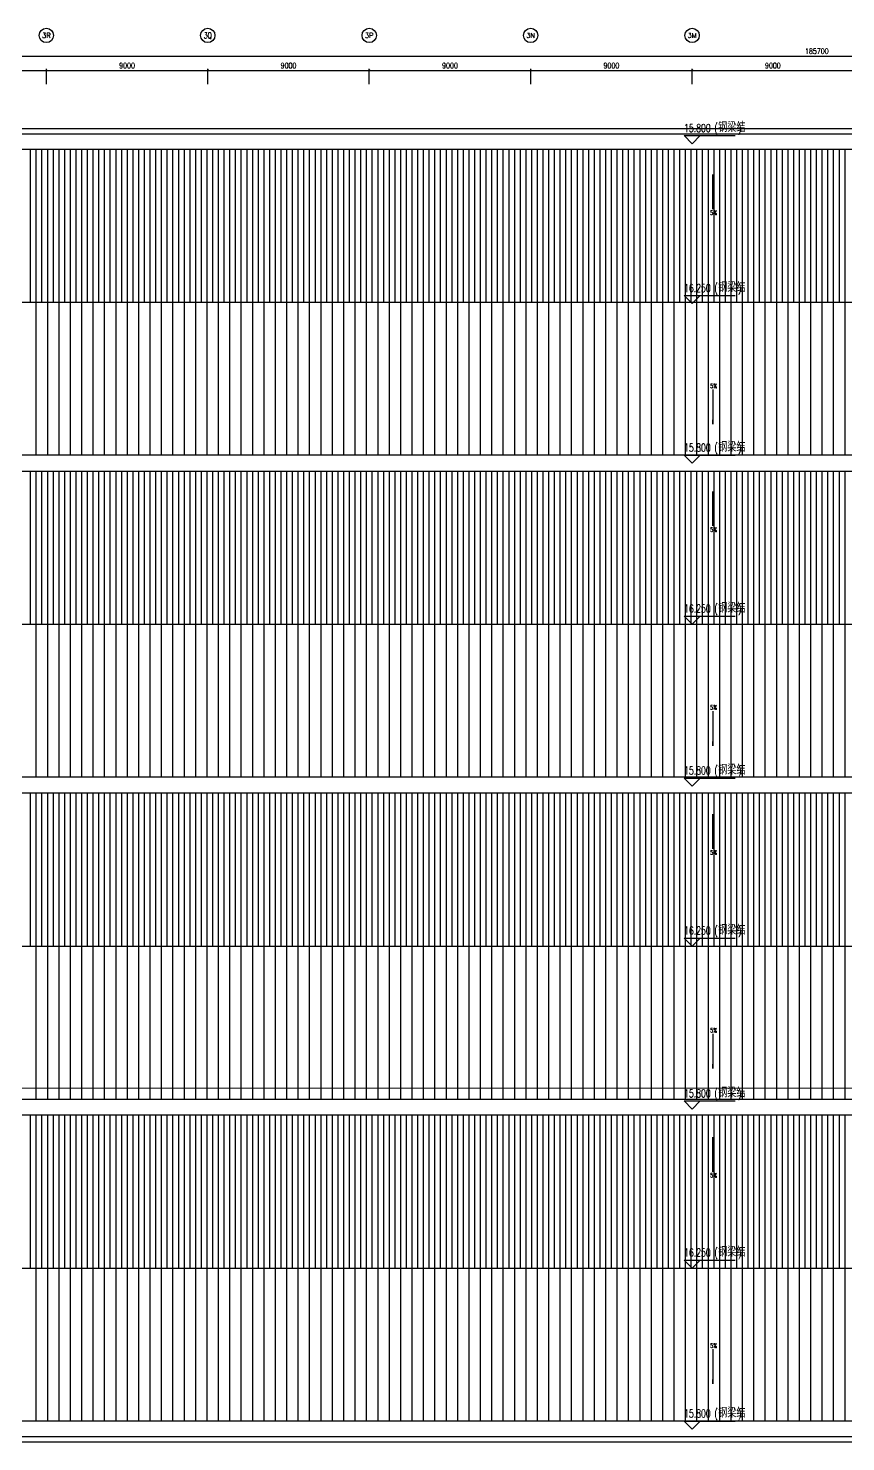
# Model space of a CAD drawing. Extents: x -474411 to 577939, y 0 to 1014176.
# Drawn here: x 235139 to 280708, y 548220 to 627024 of the extents above; entities that cross this region are included whole.
import ezdxf
from ezdxf.enums import TextEntityAlignment as Align

# ---------------------------------------------------------------- set-up
doc = ezdxf.new("R2010")
doc.units = 0
doc.header["$LTSCALE"] = 1000
doc.header["$MEASUREMENT"] = 0
doc.layers.get('Defpoints').update_dxf_attribs({"color": 210})
for name, color, linetype in [('A-AXIS-D', 1, 'Continuous'), ('A-AXIS-SYMB', 3, 'Continuous'), ('A-HATCH-2', 251, 'Continuous'), ('A-LIN-V', 9, 'Continuous'), ('A-SFCE', 30, 'Continuous'), ('PUB_TEXT', 7, 'Continuous'), ('照明-灯具', 3, 'Continuous')]:
    doc.layers.add(name, color=color, linetype=linetype)
doc.styles.add('_TCH_AXIS', font='COMPLEX', dxfattribs={"bigfont": 'GBCBIG'})
doc.styles.add('_TCH_DIM', font='SIMPLEX', dxfattribs={"bigfont": 'GBCBIG'})
doc.styles.add('_TCH_DIM_T3', font='SIMPLEX', dxfattribs={"width": 0.705882, "bigfont": 'GBCBIG'})
doc.dimstyles.new('_TCH_ARCH&&100', dxfattribs={"dimtxt": 297.5, "dimasz": 100, "dimexe": 100, "dimexo": 100, "dimgap": 126.25, "dimtad": 1, "dimdec": 0, "dimzin": 0, "dimdsep": 46, "dimtxsty": '_TCH_DIM_T3', "dimblk": 'ARCHTICK', "dimcen": 0.09, "dimclrt": 7, "dimazin": 2, "dimtfac": 1, "dimtdec": 0, "dimtix": 1, "dimtmove": 2, "dimatfit": 3, "dimfxl": 0, "dimtolj": 1, "dimtzin": 0, "dimarcsym": 0})

# ---------------------------------------------------------------- blocks, each defined once
blk = doc.blocks.new('_ArchTick')
at = {"color": 0, "linetype": 'ByBlock', "const_width": 0.4}
blk.add_lwpolyline([(-0.5, -0.5), (0.5, 0.5)], dxfattribs=at)
blk = doc.blocks.new('*D925')
at = {"layer": 'A-AXIS-D', "color": 0, "lineweight": -2}
for p, q in [((227146, 623910), (227146, 624768)), ((227146, 624668), (236146, 624668)), ((236146, 623910), (236146, 624768))]:
    blk.add_line(p, q, dxfattribs=at)
at = {"layer": 'Defpoints', "color": 0}
for p in [(236146, 624668), (227146, 623810), (236146, 623810)]:
    blk.add_point(p, dxfattribs=at)
at = {"layer": 'A-AXIS-D', "color": 0, "lineweight": -2, "xscale": 100, "yscale": 100, "zscale": 100, "rotation": 180}
blk.add_blockref('_ArchTick', (227146, 624668), dxfattribs=at)
at = {"layer": 'A-AXIS-D', "color": 0, "lineweight": -2, "xscale": 100, "yscale": 100, "zscale": 100}
blk.add_blockref('_ArchTick', (236146, 624668), dxfattribs=at)
at = {"layer": 'A-AXIS-D', "color": 7, "insert": (231646, 624943), "char_height": 297.5, "attachment_point": 5, "style": '_TCH_DIM_T3'}
blk.add_mtext('\\A1;9000', dxfattribs=at)
blk = doc.blocks.new('*D926')
at = {"layer": 'A-AXIS-D', "color": 0, "lineweight": -2}
for p, q in [((236146, 623910), (236146, 624768)), ((236146, 624668), (245146, 624668)), ((245146, 623910), (245146, 624768))]:
    blk.add_line(p, q, dxfattribs=at)
at = {"layer": 'Defpoints', "color": 0}
for p in [(245146, 624668), (236146, 623810), (245146, 623810)]:
    blk.add_point(p, dxfattribs=at)
at = {"layer": 'A-AXIS-D', "color": 0, "lineweight": -2, "xscale": 100, "yscale": 100, "zscale": 100, "rotation": 180}
blk.add_blockref('_ArchTick', (236146, 624668), dxfattribs=at)
at = {"layer": 'A-AXIS-D', "color": 0, "lineweight": -2, "xscale": 100, "yscale": 100, "zscale": 100}
blk.add_blockref('_ArchTick', (245146, 624668), dxfattribs=at)
at = {"layer": 'A-AXIS-D', "color": 7, "insert": (240646, 624943), "char_height": 297.5, "attachment_point": 5, "style": '_TCH_DIM_T3'}
blk.add_mtext('\\A1;9000', dxfattribs=at)
blk = doc.blocks.new('*D927')
at = {"layer": 'A-AXIS-D', "color": 0, "lineweight": -2}
for p, q in [((245146, 623910), (245146, 624768)), ((245146, 624668), (254146, 624668)), ((254146, 623910), (254146, 624768))]:
    blk.add_line(p, q, dxfattribs=at)
at = {"layer": 'Defpoints', "color": 0}
for p in [(254146, 624668), (245146, 623810), (254146, 623810)]:
    blk.add_point(p, dxfattribs=at)
at = {"layer": 'A-AXIS-D', "color": 0, "lineweight": -2, "xscale": 100, "yscale": 100, "zscale": 100, "rotation": 180}
blk.add_blockref('_ArchTick', (245146, 624668), dxfattribs=at)
at = {"layer": 'A-AXIS-D', "color": 0, "lineweight": -2, "xscale": 100, "yscale": 100, "zscale": 100}
blk.add_blockref('_ArchTick', (254146, 624668), dxfattribs=at)
at = {"layer": 'A-AXIS-D', "color": 7, "insert": (249646, 624943), "char_height": 297.5, "attachment_point": 5, "style": '_TCH_DIM_T3'}
blk.add_mtext('\\A1;9000', dxfattribs=at)
blk = doc.blocks.new('*D928')
at = {"layer": 'A-AXIS-D', "color": 0, "lineweight": -2}
for p, q in [((254146, 623910), (254146, 624768)), ((254146, 624668), (263146, 624668)), ((263146, 623910), (263146, 624768))]:
    blk.add_line(p, q, dxfattribs=at)
at = {"layer": 'Defpoints', "color": 0}
for p in [(263146, 624668), (254146, 623810), (263146, 623810)]:
    blk.add_point(p, dxfattribs=at)
at = {"layer": 'A-AXIS-D', "color": 0, "lineweight": -2, "xscale": 100, "yscale": 100, "zscale": 100, "rotation": 180}
blk.add_blockref('_ArchTick', (254146, 624668), dxfattribs=at)
at = {"layer": 'A-AXIS-D', "color": 0, "lineweight": -2, "xscale": 100, "yscale": 100, "zscale": 100}
blk.add_blockref('_ArchTick', (263146, 624668), dxfattribs=at)
at = {"layer": 'A-AXIS-D', "color": 7, "insert": (258646, 624943), "char_height": 297.5, "attachment_point": 5, "style": '_TCH_DIM_T3'}
blk.add_mtext('\\A1;9000', dxfattribs=at)
blk = doc.blocks.new('*D929')
at = {"layer": 'A-AXIS-D', "color": 0, "lineweight": -2}
for p, q in [((263146, 623910), (263146, 624768)), ((263146, 624668), (272146, 624668)), ((272146, 623910), (272146, 624768))]:
    blk.add_line(p, q, dxfattribs=at)
at = {"layer": 'Defpoints', "color": 0}
for p in [(272146, 624668), (263146, 623810), (272146, 623810)]:
    blk.add_point(p, dxfattribs=at)
at = {"layer": 'A-AXIS-D', "color": 0, "lineweight": -2, "xscale": 100, "yscale": 100, "zscale": 100, "rotation": 180}
blk.add_blockref('_ArchTick', (263146, 624668), dxfattribs=at)
at = {"layer": 'A-AXIS-D', "color": 0, "lineweight": -2, "xscale": 100, "yscale": 100, "zscale": 100}
blk.add_blockref('_ArchTick', (272146, 624668), dxfattribs=at)
at = {"layer": 'A-AXIS-D', "color": 7, "insert": (267646, 624943), "char_height": 297.5, "attachment_point": 5, "style": '_TCH_DIM_T3'}
blk.add_mtext('\\A1;9000', dxfattribs=at)
blk = doc.blocks.new('*D930')
at = {"layer": 'A-AXIS-D', "color": 0, "lineweight": -2}
for p, q in [((272146, 623910), (272146, 624768)), ((272146, 624668), (281146, 624668)), ((281146, 623910), (281146, 624768))]:
    blk.add_line(p, q, dxfattribs=at)
at = {"layer": 'Defpoints', "color": 0}
for p in [(281146, 624668), (272146, 623810), (281146, 623810)]:
    blk.add_point(p, dxfattribs=at)
at = {"layer": 'A-AXIS-D', "color": 0, "lineweight": -2, "xscale": 100, "yscale": 100, "zscale": 100, "rotation": 180}
blk.add_blockref('_ArchTick', (272146, 624668), dxfattribs=at)
at = {"layer": 'A-AXIS-D', "color": 0, "lineweight": -2, "xscale": 100, "yscale": 100, "zscale": 100}
blk.add_blockref('_ArchTick', (281146, 624668), dxfattribs=at)
at = {"layer": 'A-AXIS-D', "color": 7, "insert": (276646, 624943), "char_height": 297.5, "attachment_point": 5, "style": '_TCH_DIM_T3'}
blk.add_mtext('\\A1;9000', dxfattribs=at)
blk = doc.blocks.new('*D933')
at = {"layer": 'A-AXIS-D', "color": 0, "lineweight": -2}
for p, q in [((186246, 624010), (186246, 625568)), ((186246, 625468), (371946, 625468)), ((371946, 624010), (371946, 625568))]:
    blk.add_line(p, q, dxfattribs=at)
at = {"layer": 'Defpoints', "color": 0}
for p in [(371946, 625468), (186246, 623910), (371946, 623910)]:
    blk.add_point(p, dxfattribs=at)
at = {"layer": 'A-AXIS-D', "color": 0, "lineweight": -2, "xscale": 100, "yscale": 100, "zscale": 100, "rotation": 180}
blk.add_blockref('_ArchTick', (186246, 625468), dxfattribs=at)
at = {"layer": 'A-AXIS-D', "color": 0, "lineweight": -2, "xscale": 100, "yscale": 100, "zscale": 100}
blk.add_blockref('_ArchTick', (371946, 625468), dxfattribs=at)
at = {"layer": 'A-AXIS-D', "color": 7, "insert": (279096, 625743), "char_height": 297.5, "attachment_point": 5, "style": '_TCH_DIM_T3'}
blk.add_mtext('\\A1;185700', dxfattribs=at)

msp = doc.modelspace()

# ---------------------------------------------------------------- linework, layer by layer
at = {"layer": 'A-AXIS-D', "color": 8}
for centre in [(236145.8, 626624), (245145.8, 626624), (254145.8, 626624), (263145.8, 626624), (272145.8, 626624)]:
    msp.add_circle(centre, 400, dxfattribs=at)
at = {"layer": 'A-AXIS-SYMB', "color": 8}
for p, q in [((272145.8, 620590), (271695.8, 621040)), ((271695.8, 621040), (274545.8, 621040)), ((272145.8, 620590), (272595.8, 621040)), ((273298.4, 616940), (273298.4, 618870)), ((273298.4, 618870), (273298.4, 618630)), ((272145.8, 611670), (271695.8, 612120)), ((271695.8, 612120), (274545.8, 612120)), ((272145.8, 611670), (272595.8, 612120)), ((273298.4, 606880), (273298.4, 604950)), ((273298.4, 604950), (273298.4, 605190)), ((272145.8, 602770), (271695.8, 603220)), ((271695.8, 603220), (274545.8, 603220)), ((272145.8, 602770), (272595.8, 603220)), ((273298.4, 599275), (273298.4, 601205)), ((273298.4, 601205), (273298.4, 600965)), ((272145.8, 593795), (271695.8, 594245)), ((271695.8, 594245), (274545.8, 594245)), ((272145.8, 593795), (272595.8, 594245)), ((273298.4, 588955), (273298.4, 587025)), ((273298.4, 587025), (273298.4, 587265)), ((272145.8, 584770), (271695.8, 585220)), ((271695.8, 585220), (274545.8, 585220)), ((272145.8, 584770), (272595.8, 585220)), ((273298.4, 581275), (273298.4, 583205)), ((273298.4, 583205), (273298.4, 582965)), ((272145.8, 575845), (271695.8, 576295)), ((271695.8, 576295), (274545.8, 576295)), ((272145.8, 575845), (272595.8, 576295)), ((273298.4, 570955), (273298.4, 569025)), ((273298.4, 569025), (273298.4, 569265)), ((272145.8, 566770), (271695.8, 567220)), ((271695.8, 567220), (274545.8, 567220)), ((272145.8, 566770), (272595.8, 567220)), ((273298.4, 563275), (273298.4, 565205)), ((273298.4, 565205), (273298.4, 564965)), ((272145.8, 557895), (271695.8, 558345)), ((271695.8, 558345), (274545.8, 558345)), ((272145.8, 557895), (272595.8, 558345)), ((273298.4, 553375), (273298.4, 551445)), ((273298.4, 551445), (273298.4, 551685)), ((272145.8, 548920), (271695.8, 549370)), ((271695.8, 549370), (274545.8, 549370)), ((272145.8, 548920), (272595.8, 549370))]:
    msp.add_line(p, q, dxfattribs=at)
at = {"layer": 'A-HATCH-2', "color": 8, "linetype": 'Continuous'}
for p, q in [((235267.5, 611745), (235267.5, 620270)), ((235585, 611745), (235585, 620270)), ((235902.5, 611745), (235902.5, 620270)), ((236220, 611745), (236220, 620270)), ((236537.5, 611745), (236537.5, 620270)), ((236855, 611745), (236855, 620270)), ((237172.5, 611745), (237172.5, 620270)), ((237490, 611745), (237490, 620270)), ((237807.5, 611745), (237807.5, 620270)), ((238125, 611745), (238125, 620270)), ((238442.5, 611745), (238442.5, 620270)), ((238760, 611745), (238760, 620270)), ((239077.5, 611745), (239077.5, 620270)), ((239395, 611745), (239395, 620270)), ((239712.5, 611745), (239712.5, 620270)), ((240030, 611745), (240030, 620270)), ((240347.5, 611745), (240347.5, 620270)), ((240665, 611745), (240665, 620270)), ((240982.5, 611745), (240982.5, 620270)), ((241300, 611745), (241300, 620270)), ((241617.5, 611745), (241617.5, 620270)), ((241935, 611745), (241935, 620270)), ((242252.5, 611745), (242252.5, 620270)), ((242570, 611745), (242570, 620270)), ((242887.5, 611745), (242887.5, 620270)), ((243205, 611745), (243205, 620270)), ((243522.5, 611745), (243522.5, 620270)), ((243840, 611745), (243840, 620270)), ((244157.5, 611745), (244157.5, 620270)), ((244475, 611745), (244475, 620270)), ((244792.5, 611745), (244792.5, 620270)), ((245110, 611745), (245110, 620270)), ((245427.5, 611745), (245427.5, 620270)), ((245745, 611745), (245745, 620270)), ((246062.5, 611745), (246062.5, 620270)), ((246380, 611745), (246380, 620270)), ((246697.5, 611745), (246697.5, 620270)), ((247015, 611745), (247015, 620270)), ((247332.5, 611745), (247332.5, 620270)), ((247650, 611745), (247650, 620270)), ((247967.5, 611745), (247967.5, 620270)), ((248285, 611745), (248285, 620270)), ((248602.5, 611745), (248602.5, 620270)), ((248920, 611745), (248920, 620270)), ((249237.5, 611745), (249237.5, 620270)), ((249555, 611745), (249555, 620270)), ((249872.5, 611745), (249872.5, 620270)), ((250190, 611745), (250190, 620270)), ((250507.5, 611745), (250507.5, 620270)), ((250825, 611745), (250825, 620270)), ((251142.5, 611745), (251142.5, 620270)), ((251460, 611745), (251460, 620270)), ((251777.5, 611745), (251777.5, 620270)), ((252095, 611745), (252095, 620270)), ((252412.5, 611745), (252412.5, 620270)), ((252730, 611745), (252730, 620270)), ((253047.5, 611745), (253047.5, 620270)), ((253365, 611745), (253365, 620270)), ((253682.5, 611745), (253682.5, 620270)), ((254000, 611745), (254000, 620270)), ((254317.5, 611745), (254317.5, 620270)), ((254635, 611745), (254635, 620270)), ((254952.5, 611745), (254952.5, 620270)), ((255270, 611745), (255270, 620270)), ((255587.5, 611745), (255587.5, 620270)), ((255905, 611745), (255905, 620270)), ((256222.5, 611745), (256222.5, 620270)), ((256540, 611745), (256540, 620270)), ((256857.5, 611745), (256857.5, 620270)), ((257175, 611745), (257175, 620270)), ((257492.5, 611745), (257492.5, 620270)), ((257810, 611745), (257810, 620270)), ((258127.5, 611745), (258127.5, 620270)), ((258445, 611745), (258445, 620270)), ((258762.5, 611745), (258762.5, 620270)), ((259080, 611745), (259080, 620270)), ((259397.5, 611745), (259397.5, 620270)), ((259715, 611745), (259715, 620270)), ((260032.5, 611745), (260032.5, 620270)), ((260350, 611745), (260350, 620270)), ((260667.5, 611745), (260667.5, 620270)), ((260985, 611745), (260985, 620270)), ((261302.5, 611745), (261302.5, 620270)), ((261620, 611745), (261620, 620270)), ((261937.5, 611745), (261937.5, 620270)), ((262255, 611745), (262255, 620270)), ((262572.5, 611745), (262572.5, 620270)), ((262890, 611745), (262890, 620270)), ((263207.5, 611745), (263207.5, 620270)), ((263525, 611745), (263525, 620270)), ((263842.5, 611745), (263842.5, 620270)), ((264160, 611745), (264160, 620270)), ((264477.5, 611745), (264477.5, 620270)), ((264795, 611745), (264795, 620270)), ((265112.5, 611745), (265112.5, 620270)), ((265430, 611745), (265430, 620270)), ((265747.5, 611745), (265747.5, 620270)), ((266065, 611745), (266065, 620270)), ((266382.5, 611745), (266382.5, 620270)), ((266700, 611745), (266700, 620270)), ((267017.5, 611745), (267017.5, 620270)), ((267335, 611745), (267335, 620270)), ((267652.5, 611745), (267652.5, 620270)), ((267970, 611745), (267970, 620270)), ((268287.5, 611745), (268287.5, 620270)), ((268605, 611745), (268605, 620270)), ((268922.5, 611745), (268922.5, 620270)), ((269240, 611745), (269240, 620270)), ((269557.5, 611745), (269557.5, 620270)), ((269875, 611745), (269875, 620270)), ((270192.5, 611745), (270192.5, 620270)), ((270510, 611745), (270510, 620270)), ((270827.5, 611745), (270827.5, 620270)), ((271145, 611745), (271145, 620270)), ((271462.5, 611745), (271462.5, 620270)), ((271780, 611745), (271780, 620270)), ((272097.5, 611745), (272097.5, 620270)), ((272415, 611745), (272415, 620270)), ((272732.5, 611745), (272732.5, 620270)), ((273050, 611745), (273050, 620270)), ((273367.5, 611745), (273367.5, 620270)), ((273685, 611745), (273685, 620270)), ((274002.5, 611745), (274002.5, 620270)), ((274320, 611745), (274320, 620270)), ((274637.5, 611745), (274637.5, 620270)), ((274955, 611745), (274955, 620270)), ((275272.5, 611745), (275272.5, 620270)), ((275590, 611745), (275590, 620270)), ((275907.5, 611745), (275907.5, 620270)), ((276225, 611745), (276225, 620270)), ((276542.5, 611745), (276542.5, 620270)), ((276860, 611745), (276860, 620270)), ((277177.5, 611745), (277177.5, 620270)), ((277495, 611745), (277495, 620270)), ((277812.5, 611745), (277812.5, 620270)), ((278130, 611745), (278130, 620270)), ((278447.5, 611745), (278447.5, 620270)), ((278765, 611745), (278765, 620270)), ((279082.5, 611745), (279082.5, 620270)), ((279400, 611745), (279400, 620270)), ((279717.5, 611745), (279717.5, 620270)), ((280035, 611745), (280035, 620270)), ((280352.5, 611745), (280352.5, 620270)), ((280670, 611745), (280670, 620270)), ((235585, 603220), (235585, 611745)), ((236220, 603220), (236220, 611745)), ((236855, 603220), (236855, 611745)), ((237490, 603220), (237490, 611745)), ((238125, 603220), (238125, 611745)), ((238760, 603220), (238760, 611745)), ((239395, 603220), (239395, 611745)), ((240030, 603220), (240030, 611745)), ((240665, 603220), (240665, 611745)), ((241300, 603220), (241300, 611745)), ((241935, 603220), (241935, 611745)), ((242570, 603220), (242570, 611745)), ((243205, 603220), (243205, 611745)), ((243840, 603220), (243840, 611745)), ((244475, 603220), (244475, 611745)), ((245110, 603220), (245110, 611745)), ((245745, 603220), (245745, 611745)), ((246380, 603220), (246380, 611745)), ((247015, 603220), (247015, 611745)), ((247650, 603220), (247650, 611745)), ((248285, 603220), (248285, 611745)), ((248920, 603220), (248920, 611745)), ((249555, 603220), (249555, 611745)), ((250190, 603220), (250190, 611745)), ((250825, 603220), (250825, 611745)), ((251460, 603220), (251460, 611745)), ((252095, 603220), (252095, 611745)), ((252730, 603220), (252730, 611745)), ((253365, 603220), (253365, 611745)), ((254000, 603220), (254000, 611745)), ((254635, 603220), (254635, 611745)), ((255270, 603220), (255270, 611745)), ((255905, 603220), (255905, 611745)), ((256540, 603220), (256540, 611745)), ((257175, 603220), (257175, 611745)), ((257810, 603220), (257810, 611745)), ((258445, 603220), (258445, 611745)), ((259080, 603220), (259080, 611745)), ((259715, 603220), (259715, 611745)), ((260350, 603220), (260350, 611745)), ((260985, 603220), (260985, 611745)), ((261620, 603220), (261620, 611745)), ((262255, 603220), (262255, 611745)), ((262890, 603220), (262890, 611745)), ((263525, 603220), (263525, 611745)), ((264160, 603220), (264160, 611745)), ((264795, 603220), (264795, 611745)), ((265430, 603220), (265430, 611745)), ((266065, 603220), (266065, 611745)), ((266700, 603220), (266700, 611745)), ((267335, 603220), (267335, 611745)), ((267970, 603220), (267970, 611745)), ((268605, 603220), (268605, 611745)), ((269240, 603220), (269240, 611745)), ((269875, 603220), (269875, 611745)), ((270510, 603220), (270510, 611745)), ((271145, 603220), (271145, 611745)), ((271780, 603220), (271780, 611745)), ((272415, 603220), (272415, 611745)), ((273050, 603220), (273050, 611745)), ((273685, 603220), (273685, 611745)), ((274320, 603220), (274320, 611745)), ((274955, 603220), (274955, 611745)), ((275590, 603220), (275590, 611745)), ((276225, 603220), (276225, 611745)), ((276860, 603220), (276860, 611745)), ((277495, 603220), (277495, 611745)), ((278130, 603220), (278130, 611745)), ((278765, 603220), (278765, 611745)), ((279400, 603220), (279400, 611745)), ((280035, 603220), (280035, 611745)), ((280670, 603220), (280670, 611745)), ((235267.5, 593795), (235267.5, 602320)), ((235585, 593795), (235585, 602320)), ((235902.5, 593795), (235902.5, 602320)), ((236220, 593795), (236220, 602320)), ((236537.5, 593795), (236537.5, 602320)), ((236855, 593795), (236855, 602320)), ((237172.5, 593795), (237172.5, 602320)), ((237490, 593795), (237490, 602320)), ((237807.5, 593795), (237807.5, 602320)), ((238125, 593795), (238125, 602320)), ((238442.5, 593795), (238442.5, 602320)), ((238760, 593795), (238760, 602320)), ((239077.5, 593795), (239077.5, 602320)), ((239395, 593795), (239395, 602320)), ((239712.5, 593795), (239712.5, 602320)), ((240030, 593795), (240030, 602320)), ((240347.5, 593795), (240347.5, 602320)), ((240665, 593795), (240665, 602320)), ((240982.5, 593795), (240982.5, 602320)), ((241300, 593795), (241300, 602320)), ((241617.5, 593795), (241617.5, 602320)), ((241935, 593795), (241935, 602320)), ((242252.5, 593795), (242252.5, 602320)), ((242570, 593795), (242570, 602320)), ((242887.5, 593795), (242887.5, 602320)), ((243205, 593795), (243205, 602320)), ((243522.5, 593795), (243522.5, 602320)), ((243840, 593795), (243840, 602320)), ((244157.5, 593795), (244157.5, 602320)), ((244475, 593795), (244475, 602320)), ((244792.5, 593795), (244792.5, 602320)), ((245110, 593795), (245110, 602320)), ((245427.5, 593795), (245427.5, 602320)), ((245745, 593795), (245745, 602320)), ((246062.5, 593795), (246062.5, 602320)), ((246380, 593795), (246380, 602320)), ((246697.5, 593795), (246697.5, 602320)), ((247015, 593795), (247015, 602320)), ((247332.5, 593795), (247332.5, 602320)), ((247650, 593795), (247650, 602320)), ((247967.5, 593795), (247967.5, 602320)), ((248285, 593795), (248285, 602320)), ((248602.5, 593795), (248602.5, 602320)), ((248920, 593795), (248920, 602320)), ((249237.5, 593795), (249237.5, 602320)), ((249555, 593795), (249555, 602320)), ((249872.5, 593795), (249872.5, 602320)), ((250190, 593795), (250190, 602320)), ((250507.5, 593795), (250507.5, 602320)), ((250825, 593795), (250825, 602320)), ((251142.5, 593795), (251142.5, 602320)), ((251460, 593795), (251460, 602320)), ((251777.5, 593795), (251777.5, 602320)), ((252095, 593795), (252095, 602320)), ((252412.5, 593795), (252412.5, 602320)), ((252730, 593795), (252730, 602320)), ((253047.5, 593795), (253047.5, 602320)), ((253365, 593795), (253365, 602320)), ((253682.5, 593795), (253682.5, 602320)), ((254000, 593795), (254000, 602320)), ((254317.5, 593795), (254317.5, 602320)), ((254635, 593795), (254635, 602320)), ((254952.5, 593795), (254952.5, 602320)), ((255270, 593795), (255270, 602320)), ((255587.5, 593795), (255587.5, 602320)), ((255905, 593795), (255905, 602320)), ((256222.5, 593795), (256222.5, 602320)), ((256540, 593795), (256540, 602320)), ((256857.5, 593795), (256857.5, 602320)), ((257175, 593795), (257175, 602320)), ((257492.5, 593795), (257492.5, 602320)), ((257810, 593795), (257810, 602320)), ((258127.5, 593795), (258127.5, 602320)), ((258445, 593795), (258445, 602320)), ((258762.5, 593795), (258762.5, 602320)), ((259080, 593795), (259080, 602320)), ((259397.5, 593795), (259397.5, 602320)), ((259715, 593795), (259715, 602320)), ((260032.5, 593795), (260032.5, 602320)), ((260350, 593795), (260350, 602320)), ((260667.5, 593795), (260667.5, 602320)), ((260985, 593795), (260985, 602320)), ((261302.5, 593795), (261302.5, 602320)), ((261620, 593795), (261620, 602320)), ((261937.5, 593795), (261937.5, 602320)), ((262255, 593795), (262255, 602320)), ((262572.5, 593795), (262572.5, 602320)), ((262890, 593795), (262890, 602320)), ((263207.5, 593795), (263207.5, 602320)), ((263525, 593795), (263525, 602320)), ((263842.5, 593795), (263842.5, 602320)), ((264160, 593795), (264160, 602320)), ((264477.5, 593795), (264477.5, 602320)), ((264795, 593795), (264795, 602320)), ((265112.5, 593795), (265112.5, 602320)), ((265430, 593795), (265430, 602320)), ((265747.5, 593795), (265747.5, 602320)), ((266065, 593795), (266065, 602320)), ((266382.5, 593795), (266382.5, 602320)), ((266700, 593795), (266700, 602320)), ((267017.5, 593795), (267017.5, 602320)), ((267335, 593795), (267335, 602320)), ((267652.5, 593795), (267652.5, 602320)), ((267970, 593795), (267970, 602320)), ((268287.5, 593795), (268287.5, 602320)), ((268605, 593795), (268605, 602320)), ((268922.5, 593795), (268922.5, 602320)), ((269240, 593795), (269240, 602320)), ((269557.5, 593795), (269557.5, 602320)), ((269875, 593795), (269875, 602320)), ((270192.5, 593795), (270192.5, 602320)), ((270510, 593795), (270510, 602320)), ((270827.5, 593795), (270827.5, 602320)), ((271145, 593795), (271145, 602320)), ((271462.5, 593795), (271462.5, 602320)), ((271780, 593795), (271780, 602320)), ((272097.5, 593795), (272097.5, 602320)), ((272415, 593795), (272415, 602320)), ((272732.5, 593795), (272732.5, 602320)), ((273050, 593795), (273050, 602320)), ((273367.5, 593795), (273367.5, 602320)), ((273685, 593795), (273685, 602320)), ((274002.5, 593795), (274002.5, 602320)), ((274320, 593795), (274320, 602320)), ((274637.5, 593795), (274637.5, 602320)), ((274955, 593795), (274955, 602320)), ((275272.5, 593795), (275272.5, 602320)), ((275590, 593795), (275590, 602320)), ((275907.5, 593795), (275907.5, 602320)), ((276225, 593795), (276225, 602320)), ((276542.5, 593795), (276542.5, 602320)), ((276860, 593795), (276860, 602320)), ((277177.5, 593795), (277177.5, 602320)), ((277495, 593795), (277495, 602320)), ((277812.5, 593795), (277812.5, 602320)), ((278130, 593795), (278130, 602320)), ((278447.5, 593795), (278447.5, 602320)), ((278765, 593795), (278765, 602320)), ((279082.5, 593795), (279082.5, 602320)), ((279400, 593795), (279400, 602320)), ((279717.5, 593795), (279717.5, 602320)), ((280035, 593795), (280035, 602320)), ((280352.5, 593795), (280352.5, 602320)), ((280670, 593795), (280670, 602320)), ((235585, 585270), (235585, 593795)), ((236220, 585270), (236220, 593795)), ((236855, 585270), (236855, 593795)), ((237490, 585270), (237490, 593795)), ((238125, 585270), (238125, 593795)), ((238760, 585270), (238760, 593795)), ((239395, 585270), (239395, 593795)), ((240030, 585270), (240030, 593795)), ((240665, 585270), (240665, 593795)), ((241300, 585270), (241300, 593795)), ((241935, 585270), (241935, 593795)), ((242570, 585270), (242570, 593795)), ((243205, 585270), (243205, 593795)), ((243840, 585270), (243840, 593795)), ((244475, 585270), (244475, 593795)), ((245110, 585270), (245110, 593795)), ((245745, 585270), (245745, 593795)), ((246380, 585270), (246380, 593795)), ((247015, 585270), (247015, 593795)), ((247650, 585270), (247650, 593795)), ((248285, 585270), (248285, 593795)), ((248920, 585270), (248920, 593795)), ((249555, 585270), (249555, 593795)), ((250190, 585270), (250190, 593795)), ((250825, 585270), (250825, 593795)), ((251460, 585270), (251460, 593795)), ((252095, 585270), (252095, 593795)), ((252730, 585270), (252730, 593795)), ((253365, 585270), (253365, 593795)), ((254000, 585270), (254000, 593795)), ((254635, 585270), (254635, 593795)), ((255270, 585270), (255270, 593795)), ((255905, 585270), (255905, 593795)), ((256540, 585270), (256540, 593795)), ((257175, 585270), (257175, 593795)), ((257810, 585270), (257810, 593795)), ((258445, 585270), (258445, 593795)), ((259080, 585270), (259080, 593795)), ((259715, 585270), (259715, 593795)), ((260350, 585270), (260350, 593795)), ((260985, 585270), (260985, 593795)), ((261620, 585270), (261620, 593795)), ((262255, 585270), (262255, 593795)), ((262890, 585270), (262890, 593795)), ((263525, 585270), (263525, 593795)), ((264160, 585270), (264160, 593795)), ((264795, 585270), (264795, 593795)), ((265430, 585270), (265430, 593795)), ((266065, 585270), (266065, 593795)), ((266700, 585270), (266700, 593795)), ((267335, 585270), (267335, 593795)), ((267970, 585270), (267970, 593795)), ((268605, 585270), (268605, 593795)), ((269240, 585270), (269240, 593795)), ((269875, 585270), (269875, 593795)), ((270510, 585270), (270510, 593795)), ((271145, 585270), (271145, 593795)), ((271780, 585270), (271780, 593795)), ((272415, 585270), (272415, 593795)), ((273050, 585270), (273050, 593795)), ((273685, 585270), (273685, 593795)), ((274320, 585270), (274320, 593795)), ((274955, 585270), (274955, 593795)), ((275590, 585270), (275590, 593795)), ((276225, 585270), (276225, 593795)), ((276860, 585270), (276860, 593795)), ((277495, 585270), (277495, 593795)), ((278130, 585270), (278130, 593795)), ((278765, 585270), (278765, 593795)), ((279400, 585270), (279400, 593795)), ((280035, 585270), (280035, 593795)), ((280670, 585270), (280670, 593795)), ((235267.5, 575845), (235267.5, 584370)), ((235585, 575845), (235585, 584370)), ((235902.5, 575845), (235902.5, 584370)), ((236220, 575845), (236220, 584370)), ((236537.5, 575845), (236537.5, 584370)), ((236855, 575845), (236855, 584370)), ((237172.5, 575845), (237172.5, 584370)), ((237490, 575845), (237490, 584370)), ((237807.5, 575845), (237807.5, 584370)), ((238125, 575845), (238125, 584370)), ((238442.5, 575845), (238442.5, 584370)), ((238760, 575845), (238760, 584370)), ((239077.5, 575845), (239077.5, 584370)), ((239395, 575845), (239395, 584370)), ((239712.5, 575845), (239712.5, 584370)), ((240030, 575845), (240030, 584370)), ((240347.5, 575845), (240347.5, 584370)), ((240665, 575845), (240665, 584370)), ((240982.5, 575845), (240982.5, 584370)), ((241300, 575845), (241300, 584370)), ((241617.5, 575845), (241617.5, 584370)), ((241935, 575845), (241935, 584370)), ((242252.5, 575845), (242252.5, 584370)), ((242570, 575845), (242570, 584370)), ((242887.5, 575845), (242887.5, 584370)), ((243205, 575845), (243205, 584370)), ((243522.5, 575845), (243522.5, 584370)), ((243840, 575845), (243840, 584370)), ((244157.5, 575845), (244157.5, 584370)), ((244475, 575845), (244475, 584370)), ((244792.5, 575845), (244792.5, 584370)), ((245110, 575845), (245110, 584370)), ((245427.5, 575845), (245427.5, 584370)), ((245745, 575845), (245745, 584370)), ((246062.5, 575845), (246062.5, 584370)), ((246380, 575845), (246380, 584370)), ((246697.5, 575845), (246697.5, 584370)), ((247015, 575845), (247015, 584370)), ((247332.5, 575845), (247332.5, 584370)), ((247650, 575845), (247650, 584370)), ((247967.5, 575845), (247967.5, 584370)), ((248285, 575845), (248285, 584370)), ((248602.5, 575845), (248602.5, 584370)), ((248920, 575845), (248920, 584370)), ((249237.5, 575845), (249237.5, 584370)), ((249555, 575845), (249555, 584370)), ((249872.5, 575845), (249872.5, 584370)), ((250190, 575845), (250190, 584370)), ((250507.5, 575845), (250507.5, 584370)), ((250825, 575845), (250825, 584370)), ((251142.5, 575845), (251142.5, 584370)), ((251460, 575845), (251460, 584370)), ((251777.5, 575845), (251777.5, 584370)), ((252095, 575845), (252095, 584370)), ((252412.5, 575845), (252412.5, 584370)), ((252730, 575845), (252730, 584370)), ((253047.5, 575845), (253047.5, 584370)), ((253365, 575845), (253365, 584370)), ((253682.5, 575845), (253682.5, 584370)), ((254000, 575845), (254000, 584370)), ((254317.5, 575845), (254317.5, 584370)), ((254635, 575845), (254635, 584370)), ((254952.5, 575845), (254952.5, 584370)), ((255270, 575845), (255270, 584370)), ((255587.5, 575845), (255587.5, 584370)), ((255905, 575845), (255905, 584370)), ((256222.5, 575845), (256222.5, 584370)), ((256540, 575845), (256540, 584370)), ((256857.5, 575845), (256857.5, 584370)), ((257175, 575845), (257175, 584370)), ((257492.5, 575845), (257492.5, 584370)), ((257810, 575845), (257810, 584370)), ((258127.5, 575845), (258127.5, 584370)), ((258445, 575845), (258445, 584370)), ((258762.5, 575845), (258762.5, 584370)), ((259080, 575845), (259080, 584370)), ((259397.5, 575845), (259397.5, 584370)), ((259715, 575845), (259715, 584370)), ((260032.5, 575845), (260032.5, 584370)), ((260350, 575845), (260350, 584370)), ((260667.5, 575845), (260667.5, 584370)), ((260985, 575845), (260985, 584370)), ((261302.5, 575845), (261302.5, 584370)), ((261620, 575845), (261620, 584370)), ((261937.5, 575845), (261937.5, 584370)), ((262255, 575845), (262255, 584370)), ((262572.5, 575845), (262572.5, 584370)), ((262890, 575845), (262890, 584370)), ((263207.5, 575845), (263207.5, 584370)), ((263525, 575845), (263525, 584370)), ((263842.5, 575845), (263842.5, 584370)), ((264160, 575845), (264160, 584370)), ((264477.5, 575845), (264477.5, 584370)), ((264795, 575845), (264795, 584370)), ((265112.5, 575845), (265112.5, 584370)), ((265430, 575845), (265430, 584370)), ((265747.5, 575845), (265747.5, 584370)), ((266065, 575845), (266065, 584370)), ((266382.5, 575845), (266382.5, 584370)), ((266700, 575845), (266700, 584370)), ((267017.5, 575845), (267017.5, 584370)), ((267335, 575845), (267335, 584370)), ((267652.5, 575845), (267652.5, 584370)), ((267970, 575845), (267970, 584370)), ((268287.5, 575845), (268287.5, 584370)), ((268605, 575845), (268605, 584370)), ((268922.5, 575845), (268922.5, 584370)), ((269240, 575845), (269240, 584370)), ((269557.5, 575845), (269557.5, 584370)), ((269875, 575845), (269875, 584370)), ((270192.5, 575845), (270192.5, 584370)), ((270510, 575845), (270510, 584370)), ((270827.5, 575845), (270827.5, 584370)), ((271145, 575845), (271145, 584370)), ((271462.5, 575845), (271462.5, 584370)), ((271780, 575845), (271780, 584370)), ((272097.5, 575845), (272097.5, 584370)), ((272415, 575845), (272415, 584370)), ((272732.5, 575845), (272732.5, 584370)), ((273050, 575845), (273050, 584370)), ((273367.5, 575845), (273367.5, 584370)), ((273685, 575845), (273685, 584370)), ((274002.5, 575845), (274002.5, 584370)), ((274320, 575845), (274320, 584370)), ((274637.5, 575845), (274637.5, 584370)), ((274955, 575845), (274955, 584370)), ((275272.5, 575845), (275272.5, 584370)), ((275590, 575845), (275590, 584370)), ((275907.5, 575845), (275907.5, 584370)), ((276225, 575845), (276225, 584370)), ((276542.5, 575845), (276542.5, 584370)), ((276860, 575845), (276860, 584370)), ((277177.5, 575845), (277177.5, 584370)), ((277495, 575845), (277495, 584370)), ((277812.5, 575845), (277812.5, 584370)), ((278130, 575845), (278130, 584370)), ((278447.5, 575845), (278447.5, 584370)), ((278765, 575845), (278765, 584370)), ((279082.5, 575845), (279082.5, 584370)), ((279400, 575845), (279400, 584370)), ((279717.5, 575845), (279717.5, 584370)), ((280035, 575845), (280035, 584370)), ((280352.5, 575845), (280352.5, 584370)), ((280670, 575845), (280670, 584370)), ((235585, 567331.6), (235585, 575845)), ((236220, 567331.6), (236220, 575845)), ((236855, 567331.5), (236855, 575845)), ((237490, 567331.5), (237490, 575845)), ((238125, 567331.4), (238125, 575845)), ((238760, 567331.4), (238760, 575845)), ((239395, 567331.3), (239395, 575845)), ((240030, 567331.3), (240030, 575845)), ((240665, 567331.2), (240665, 575845)), ((241300, 567331.2), (241300, 575845)), ((241935, 567331.1), (241935, 575845)), ((242570, 567331), (242570, 575845)), ((243205, 567331), (243205, 575845)), ((243840, 567330.9), (243840, 575845)), ((244475, 567330.9), (244475, 575845)), ((245110, 567330.8), (245110, 575845)), ((245745, 567330.8), (245745, 575845)), ((246380, 567330.7), (246380, 575845)), ((247015, 567330.7), (247015, 575845)), ((247650, 567330.6), (247650, 575845)), ((248285, 567330.6), (248285, 575845)), ((248920, 567330.5), (248920, 575845)), ((249555, 567330.4), (249555, 575845)), ((250190, 567330.4), (250190, 575845)), ((250825, 567330.3), (250825, 575845)), ((251460, 567330.3), (251460, 575845)), ((252095, 567330.2), (252095, 575845)), ((252730, 567330.2), (252730, 575845)), ((253365, 567330.1), (253365, 575845)), ((254000, 567330.1), (254000, 575845)), ((254635, 567330), (254635, 575845)), ((255270, 567330), (255270, 575845)), ((255905, 567329.9), (255905, 575845)), ((256540, 567329.9), (256540, 575845)), ((257175, 567329.8), (257175, 575845)), ((257810, 567329.7), (257810, 575845)), ((258445, 567329.7), (258445, 575845)), ((259080, 567329.6), (259080, 575845)), ((259715, 567329.6), (259715, 575845)), ((260350, 567329.5), (260350, 575845)), ((260985, 567329.5), (260985, 575845)), ((261620, 567329.4), (261620, 575845)), ((262255, 567329.4), (262255, 575845)), ((262890, 567329.3), (262890, 575845)), ((263525, 567329.3), (263525, 575845)), ((264160, 567329.2), (264160, 575845)), ((264795, 567329.1), (264795, 575845)), ((265430, 567329.1), (265430, 575845)), ((266065, 567329), (266065, 575845)), ((266700, 567329), (266700, 575845)), ((267335, 567328.9), (267335, 575845)), ((267970, 567328.9), (267970, 575845)), ((268605, 567328.8), (268605, 575845)), ((269240, 567328.8), (269240, 575845)), ((269875, 567328.7), (269875, 575845)), ((270510, 567328.7), (270510, 575845)), ((271145, 567328.6), (271145, 575845)), ((271780, 567328.5), (271780, 575845)), ((272415, 567328.5), (272415, 575845)), ((273050, 567328.4), (273050, 575845)), ((273685, 567328.4), (273685, 575845)), ((274320, 567328.3), (274320, 575845)), ((274955, 567328.3), (274955, 575845)), ((275590, 567328.2), (275590, 575845)), ((276225, 567328.2), (276225, 575845)), ((276860, 567328.1), (276860, 575845)), ((277495, 567328.1), (277495, 575845)), ((278130, 567328), (278130, 575845)), ((278765, 567327.9), (278765, 575845)), ((279400, 567327.9), (279400, 575845)), ((280035, 567327.8), (280035, 575845)), ((280670, 567327.8), (280670, 575845)), ((235267.5, 557895), (235267.5, 566420)), ((235585, 557895), (235585, 566420)), ((235902.5, 557895), (235902.5, 566420)), ((236220, 557895), (236220, 566420)), ((236537.5, 557895), (236537.5, 566420)), ((236855, 557895), (236855, 566420)), ((237172.5, 557895), (237172.5, 566420)), ((237490, 557895), (237490, 566420)), ((237807.5, 557895), (237807.5, 566420)), ((238125, 557895), (238125, 566420)), ((238442.5, 557895), (238442.5, 566420)), ((238760, 557895), (238760, 566420)), ((239077.5, 557895), (239077.5, 566420)), ((239395, 557895), (239395, 566420)), ((239712.5, 557895), (239712.5, 566420)), ((240030, 557895), (240030, 566420)), ((240347.5, 557895), (240347.5, 566420)), ((240665, 557895), (240665, 566420)), ((240982.5, 557895), (240982.5, 566420)), ((241300, 557895), (241300, 566420)), ((241617.5, 557895), (241617.5, 566420)), ((241935, 557895), (241935, 566420)), ((242252.5, 557895), (242252.5, 566420)), ((242570, 557895), (242570, 566420)), ((242887.5, 557895), (242887.5, 566420)), ((243205, 557895), (243205, 566420)), ((243522.5, 557895), (243522.5, 566420)), ((243840, 557895), (243840, 566420)), ((244157.5, 557895), (244157.5, 566420)), ((244475, 557895), (244475, 566420)), ((244792.5, 557895), (244792.5, 566420)), ((245110, 557895), (245110, 566420)), ((245427.5, 557895), (245427.5, 566420)), ((245745, 557895), (245745, 566420)), ((246062.5, 557895), (246062.5, 566420)), ((246380, 557895), (246380, 566420)), ((246697.5, 557895), (246697.5, 566420)), ((247015, 557895), (247015, 566420)), ((247332.5, 557895), (247332.5, 566420)), ((247650, 557895), (247650, 566420)), ((247967.5, 557895), (247967.5, 566420)), ((248285, 557895), (248285, 566420)), ((248602.5, 557895), (248602.5, 566420)), ((248920, 557895), (248920, 566420)), ((249237.5, 557895), (249237.5, 566420)), ((249555, 557895), (249555, 566420)), ((249872.5, 557895), (249872.5, 566420)), ((250190, 557895), (250190, 566420)), ((250507.5, 557895), (250507.5, 566420)), ((250825, 557895), (250825, 566420)), ((251142.5, 557895), (251142.5, 566420)), ((251460, 557895), (251460, 566420)), ((251777.5, 557895), (251777.5, 566420)), ((252095, 557895), (252095, 566420)), ((252412.5, 557895), (252412.5, 566420)), ((252730, 557895), (252730, 566420)), ((253047.5, 557895), (253047.5, 566420)), ((253365, 557895), (253365, 566420)), ((253682.5, 557895), (253682.5, 566420)), ((254000, 557895), (254000, 566420)), ((254317.5, 557895), (254317.5, 566420)), ((254635, 557895), (254635, 566420)), ((254952.5, 557895), (254952.5, 566420)), ((255270, 557895), (255270, 566420)), ((255587.5, 557895), (255587.5, 566420)), ((255905, 557895), (255905, 566420)), ((256222.5, 557895), (256222.5, 566420)), ((256540, 557895), (256540, 566420)), ((256857.5, 557895), (256857.5, 566420)), ((257175, 557895), (257175, 566420)), ((257492.5, 557895), (257492.5, 566420)), ((257810, 557895), (257810, 566420)), ((258127.5, 557895), (258127.5, 566420)), ((258445, 557895), (258445, 566420)), ((258762.5, 557895), (258762.5, 566420)), ((259080, 557895), (259080, 566420)), ((259397.5, 557895), (259397.5, 566420)), ((259715, 557895), (259715, 566420)), ((260032.5, 557895), (260032.5, 566420)), ((260350, 557895), (260350, 566420)), ((260667.5, 557895), (260667.5, 566420)), ((260985, 557895), (260985, 566420)), ((261302.5, 557895), (261302.5, 566420)), ((261620, 557895), (261620, 566420)), ((261937.5, 557895), (261937.5, 566420)), ((262255, 557895), (262255, 566420)), ((262572.5, 557895), (262572.5, 566420)), ((262890, 557895), (262890, 566420)), ((263207.5, 557895), (263207.5, 566420)), ((263525, 557895), (263525, 566420)), ((263842.5, 557895), (263842.5, 566420)), ((264160, 557895), (264160, 566420)), ((264477.5, 557895), (264477.5, 566420)), ((264795, 557895), (264795, 566420)), ((265112.5, 557895), (265112.5, 566420)), ((265430, 557895), (265430, 566420)), ((265747.5, 557895), (265747.5, 566420)), ((266065, 557895), (266065, 566420)), ((266382.5, 557895), (266382.5, 566420)), ((266700, 557895), (266700, 566420)), ((267017.5, 557895), (267017.5, 566420)), ((267335, 557895), (267335, 566420)), ((267652.5, 557895), (267652.5, 566420)), ((267970, 557895), (267970, 566420)), ((268287.5, 557895), (268287.5, 566420)), ((268605, 557895), (268605, 566420)), ((268922.5, 557895), (268922.5, 566420)), ((269240, 557895), (269240, 566420)), ((269557.5, 557895), (269557.5, 566420)), ((269875, 557895), (269875, 566420)), ((270192.5, 557895), (270192.5, 566420)), ((270510, 557895), (270510, 566420)), ((270827.5, 557895), (270827.5, 566420)), ((271145, 557895), (271145, 566420)), ((271462.5, 557895), (271462.5, 566420)), ((271780, 557895), (271780, 566420)), ((272097.5, 557895), (272097.5, 566420)), ((272415, 557895), (272415, 566420)), ((272732.5, 557895), (272732.5, 566420)), ((273050, 557895), (273050, 566420)), ((273367.5, 557895), (273367.5, 566420)), ((273685, 557895), (273685, 566420)), ((274002.5, 557895), (274002.5, 566420)), ((274320, 557895), (274320, 566420)), ((274637.5, 557895), (274637.5, 566420)), ((274955, 557895), (274955, 566420)), ((275272.5, 557895), (275272.5, 566420)), ((275590, 557895), (275590, 566420)), ((275907.5, 557895), (275907.5, 566420)), ((276225, 557895), (276225, 566420)), ((276542.5, 557895), (276542.5, 566420)), ((276860, 557895), (276860, 566420)), ((277177.5, 557895), (277177.5, 566420)), ((277495, 557895), (277495, 566420)), ((277812.5, 557895), (277812.5, 566420)), ((278130, 557895), (278130, 566420)), ((278447.5, 557895), (278447.5, 566420)), ((278765, 557895), (278765, 566420)), ((279082.5, 557895), (279082.5, 566420)), ((279400, 557895), (279400, 566420)), ((279717.5, 557895), (279717.5, 566420)), ((280035, 557895), (280035, 566420)), ((280352.5, 557895), (280352.5, 566420)), ((280670, 557895), (280670, 566420)), ((235585, 549370), (235585, 557895)), ((236220, 549370), (236220, 557895)), ((236855, 549370), (236855, 557895)), ((237490, 549370), (237490, 557895)), ((238125, 549370), (238125, 557895)), ((238760, 549370), (238760, 557895)), ((239395, 549370), (239395, 557895)), ((240030, 549370), (240030, 557895)), ((240665, 549370), (240665, 557895)), ((241300, 549370), (241300, 557895)), ((241935, 549370), (241935, 557895)), ((242570, 549370), (242570, 557895)), ((243205, 549370), (243205, 557895)), ((243840, 549370), (243840, 557895)), ((244475, 549370), (244475, 557895)), ((245110, 549370), (245110, 557895)), ((245745, 549370), (245745, 557895)), ((246380, 549370), (246380, 557895)), ((247015, 549370), (247015, 557895)), ((247650, 549370), (247650, 557895)), ((248285, 549370), (248285, 557895)), ((248920, 549370), (248920, 557895)), ((249555, 549370), (249555, 557895)), ((250190, 549370), (250190, 557895)), ((250825, 549370), (250825, 557895)), ((251460, 549370), (251460, 557895)), ((252095, 549370), (252095, 557895)), ((252730, 549370), (252730, 557895)), ((253365, 549370), (253365, 557895)), ((254000, 549370), (254000, 557895)), ((254635, 549370), (254635, 557895)), ((255270, 549370), (255270, 557895)), ((255905, 549370), (255905, 557895)), ((256540, 549370), (256540, 557895)), ((257175, 549370), (257175, 557895)), ((257810, 549370), (257810, 557895)), ((258445, 549370), (258445, 557895)), ((259080, 549370), (259080, 557895)), ((259715, 549370), (259715, 557895)), ((260350, 549370), (260350, 557895)), ((260985, 549370), (260985, 557895)), ((261620, 549370), (261620, 557895)), ((262255, 549370), (262255, 557895)), ((262890, 549370), (262890, 557895)), ((263525, 549370), (263525, 557895)), ((264160, 549370), (264160, 557895)), ((264795, 549370), (264795, 557895)), ((265430, 549370), (265430, 557895)), ((266065, 549370), (266065, 557895)), ((266700, 549370), (266700, 557895)), ((267335, 549370), (267335, 557895)), ((267970, 549370), (267970, 557895)), ((268605, 549370), (268605, 557895)), ((269240, 549370), (269240, 557895)), ((269875, 549370), (269875, 557895)), ((270510, 549370), (270510, 557895)), ((271145, 549370), (271145, 557895)), ((271780, 549370), (271780, 557895)), ((272415, 549370), (272415, 557895)), ((273050, 549370), (273050, 557895)), ((273685, 549370), (273685, 557895)), ((274320, 549370), (274320, 557895)), ((274955, 549370), (274955, 557895)), ((275590, 549370), (275590, 557895)), ((276225, 549370), (276225, 557895)), ((276860, 549370), (276860, 557895)), ((277495, 549370), (277495, 557895)), ((278130, 549370), (278130, 557895)), ((278765, 549370), (278765, 557895)), ((279400, 549370), (279400, 557895)), ((280035, 549370), (280035, 557895)), ((280670, 549370), (280670, 557895))]:
    msp.add_line(p, q, dxfattribs=at)
at = {"layer": 'A-LIN-V', "color": 8}
for p, q in [((371645.8, 620270), (204456.9, 620270)), ((371645.8, 603220), (198924.8, 603220)), ((371645.8, 602320), (198632.8, 602320)), ((371645.8, 585270), (193100.7, 585270)), ((371645.8, 584370), (192808.7, 584370)), ((187276.6, 567320), (371645.8, 567320)), ((371645.8, 566420), (186845.8, 566420)), ((371645.8, 549370), (186545.8, 549370))]:
    msp.add_line(p, q, dxfattribs=at)
at = {"layer": 'A-SFCE', "color": 8}
for p, q in [((371945.8, 621419.9), (203778.7, 621420)), ((371645.8, 621119.9), (203996.8, 621120)), ((200954.9, 611745), (371645.8, 611745)), ((195122.7, 593795), (371645.8, 593795)), ((189306.7, 575845), (371645.8, 575845)), ((186545.8, 557895), (371645.8, 557895)), ((186545.8, 548519.9), (371645.8, 548519.9)), ((186245.8, 548219.9), (371945.8, 548219.9))]:
    msp.add_line(p, q, dxfattribs=at)
at = {"layer": '照明-灯具', "color": 6, "ltscale": 500}
msp.add_lwpolyline([(186443.7, 567445.1), (186423.1, 567929.7), (371945.8, 567953.1), (371945.8, 586032), (371945.8, 586032)], dxfattribs=at)
at = {"layer": '照明-灯具', "color": 1, "ltscale": 500}
msp.add_lwpolyline([(188524.8, 567285.6), (188524.8, 567285.6), (188524.8, 567285.6), (203458.7, 567327.2), (370581.3, 567327.2), (371475, 567327.2), (371945.8, 567329.1)], dxfattribs=at)

# ---------------------------------------------------------------- texts
at = {"layer": 'PUB_TEXT', "color": 8, "style": '_TCH_AXIS'}
for s, height, p, p2 in [('3R', 276.42, (235902.3, 626485.8), (236389.3, 626485.8)), ('3P', 282.17, (253904, 626482.9), (254387.7, 626482.9)), ('3N', 270.86, (262900.7, 626488.5), (263390.9, 626488.5)), ('3M', 260.31, (271897.9, 626493.8), (272393.7, 626493.8))]:
    msp.add_text(s, height=height, dxfattribs=at).set_placement(p, p2, align=Align.FIT)
at = {"layer": 'PUB_TEXT', "color": 8, "style": '_TCH_AXIS', "width": 0.807692}
msp.add_text('3Q', height=333.94, dxfattribs=at).set_placement((244921, 626457), (245370.6, 626457), align=Align.FIT)
at = {"layer": 'PUB_TEXT', "color": 8, "style": '_TCH_DIM', "width": 0.705882}
for s, height, p in [('(', 446.2, (273390, 621240)), (')', 446.2, (274705.9, 621240)), ('15.800', 446.25, (271695, 621240)), ('5%', 238, (273146.4, 616618)), ('16.250', 446.25, (271695, 612320)), ('(', 446.2, (273390, 612320)), (')', 446.2, (274705.9, 612320)), ('5%', 238, (273146.4, 606964)), ('15.800', 446.25, (271695, 603420)), ('(', 446.2, (273390, 603420)), (')', 446.2, (274705.9, 603420)), ('5%', 238, (273146.4, 598953)), ('(', 446.2, (273390, 594445)), (')', 446.2, (274705.9, 594445)), ('16.250', 446.25, (271695, 594445)), ('5%', 238, (273146.4, 589039)), ('15.800', 446.25, (271695, 585420)), ('(', 446.2, (273390, 585420)), (')', 446.2, (274705.9, 585420)), ('5%', 238, (273146.4, 580953)), ('16.250', 446.25, (271695, 576495)), ('(', 446.2, (273390, 576495)), (')', 446.2, (274705.9, 576495)), ('5%', 238, (273146.4, 571039)), ('15.800', 446.25, (271695, 567420)), ('(', 446.2, (273390, 567420)), (')', 446.2, (274705.9, 567420)), ('5%', 238, (273146.4, 562953)), ('16.250', 446.25, (271695, 558545)), ('(', 446.2, (273390, 558545)), (')', 446.2, (274705.9, 558545)), ('5%', 238, (273146.4, 553459)), ('(', 446.2, (273390, 549570)), (')', 446.2, (274705.9, 549570)), ('15.800', 446.25, (271695, 549570))]:
    msp.add_text(s, height=height, dxfattribs=at).set_placement(p)
at = {"layer": 'PUB_TEXT', "color": 8, "style": '_TCH_DIM'}
for p in [(273600, 621240), (273600, 612320), (273600, 603420), (273600, 594445), (273600, 585420), (273600, 576495), (273600, 567420), (273600, 558545), (273600, 549570)]:
    msp.add_text('钢梁结', height=506.38, dxfattribs=at).set_placement(p)

# ---------------------------------------------------------------- dimensions: what is measured, and where the dimension line sits
at = {"layer": 'A-AXIS-D', "color": 8}
for base, p1, p2, picture, middle in [((371945.8, 625467.8), (186245.8, 623909.8), (371945.8, 623909.8), '*D933', (279095.8, 625742.8)), ((236145.8, 624667.8), (227145.8, 623809.8), (236145.8, 623809.8), '*D925', (231645.8, 624942.8)), ((245145.8, 624667.8), (236145.8, 623809.8), (245145.8, 623809.8), '*D926', (240645.8, 624942.8)), ((254145.8, 624667.8), (245145.8, 623809.8), (254145.8, 623809.8), '*D927', (249645.8, 624942.8)), ((263145.8, 624667.8), (254145.8, 623809.8), (263145.8, 623809.8), '*D928', (258645.8, 624942.8)), ((272145.8, 624667.8), (263145.8, 623809.8), (272145.8, 623809.8), '*D929', (267645.8, 624942.8)), ((281145.8, 624667.8), (272145.8, 623809.8), (281145.8, 623809.8), '*D930', (276645.8, 624942.8))]:
    dim = msp.add_linear_dim(base=base, p1=p1, p2=p2, angle=0, dimstyle='_TCH_ARCH&&100', override={"dimgap": 0}, dxfattribs=at)
    dim.commit()
    dim.dimension.update_dxf_attribs({"geometry": picture, "text_midpoint": middle, "dimtype": 161})

doc.saveas('drawing.dxf')
